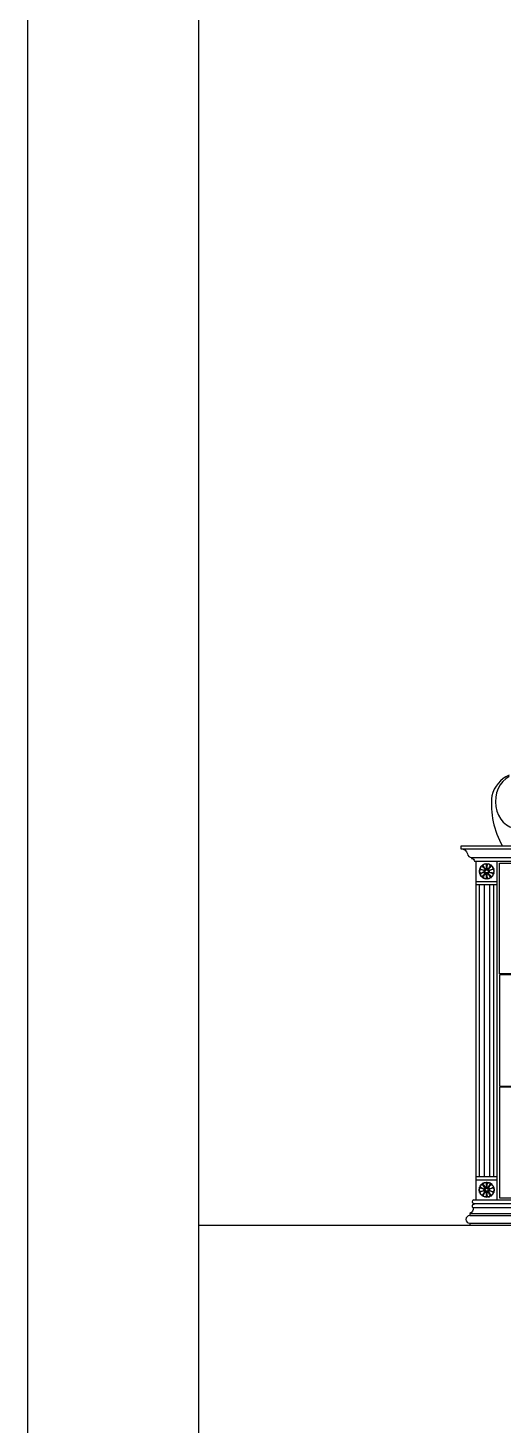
# Model space of a CAD drawing. Header units: inches. Extents: x 6.9 to 49.4, y 11.8 to 36.5.
# Drawn here: x 28.365 to 29.304, y 14.528 to 17.292 of the extents above; entities that cross this region are included whole.
import ezdxf

# ---------------------------------------------------------------- set-up
doc = ezdxf.new("R2010")
doc.units = ezdxf.units.IN
doc.header["$MEASUREMENT"] = 0
for name, color, linetype in [('02', 2, 'Continuous'), ('1', 1, 'Continuous'), ('4', 4, 'Continuous'), ('kadrbm', 4, 'Continuous')]:
    doc.layers.add(name, color=color, linetype=linetype)

# ---------------------------------------------------------------- blocks, each defined once
blk = doc.blocks.new('kadrbm')
at = {"layer": 'kadrbm', "color": 4}
blk.add_lwpolyline([(0, 0), (0, 24.7972), (21, 24.7972), (21, 0), (0, 0)], close=True, dxfattribs=at)
blk.add_lwpolyline([(20.6631, 0.3257), (20.6631, 24.4603), (0.3369, 24.4603), (0.3369, 0.3257), (20.6631, 0.3257)], dxfattribs=at)

msp = doc.modelspace()

# ---------------------------------------------------------------- linework, layer by layer
at = {"layer": '02'}
for p, q in [((29.2207, 15.6684), (30.7207, 15.6684)), ((29.2417, 15.6514), (30.6998, 15.6514)), ((29.2927, 14.9739), (29.2927, 15.6439)), ((29.2507, 15.6039), (29.2927, 15.6039)), ((29.2507, 15.5979), (29.2927, 15.5979)), ((29.2573, 15.0199), (29.2573, 15.5979)), ((29.2673, 15.0199), (29.2673, 15.5979)), ((29.2777, 15.0199), (29.2777, 15.5979)), ((29.2861, 15.0199), (29.2861, 15.5979)), ((29.2507, 15.0199), (29.2927, 15.0199)), ((29.2507, 15.0139), (29.2927, 15.0139)), ((29.2452, 14.9589), (30.6977, 14.9589)), ((29.2462, 14.9669), (30.6967, 14.9669)), ((29.2382, 14.9469), (30.7047, 14.9469)), ((29.2382, 14.9429), (30.7047, 14.9429)), ((29.2382, 14.9279), (30.7047, 14.9279))]:
    msp.add_line(p, q, dxfattribs=at)
for points in [[(29.2862, 15.6289, 0.180604), (29.2848, 15.6293, 0.357474), (29.2809, 15.6349, 0.264527), (29.2805, 15.6364, 0.180604), (29.2792, 15.636, 0.357474), (29.2727, 15.6381, 0.264527), (29.2715, 15.6392, 0.180604), (29.2707, 15.638, 0.357474), (29.2642, 15.636, 0.264527), (29.2626, 15.6361, 0.180604), (29.2626, 15.6347, 0.357474), (29.2585, 15.6292, 0.264527), (29.2572, 15.6284, 0.180604), (29.258, 15.6273, 0.357474), (29.2579, 15.6205, 0.264527), (29.2573, 15.619, 0.180604), (29.2587, 15.6186, 0.357474), (29.2626, 15.613, 0.264527), (29.263, 15.6115, 0.180604), (29.2643, 15.6119, 0.357474), (29.2708, 15.6097, 0.264527), (29.272, 15.6087, 0.180604), (29.2728, 15.6098, 0.357474), (29.2793, 15.6119, 0.264527), (29.2809, 15.6117, 0.180604), (29.2809, 15.6131, 0.357474), (29.285, 15.6186, 0.264527), (29.2863, 15.6194, 0.180604), (29.2855, 15.6206, 0.357474), (29.2856, 15.6274, 0.264527)], [(29.2858, 15.6286, 0.239366), (29.2843, 15.6287, 0.425246), (29.2802, 15.6345, 0.339502), (29.2803, 15.636, 0.239366), (29.2791, 15.6352, 0.425246), (29.2724, 15.6375, 0.339502), (29.2716, 15.6387, 0.239366), (29.2711, 15.6374, 0.425246), (29.2643, 15.6353, 0.339502), (29.263, 15.6358, 0.239366), (29.2633, 15.6344, 0.425246), (29.259, 15.6287, 0.339502), (29.2577, 15.6284, 0.239366), (29.2587, 15.6274, 0.425246), (29.2587, 15.6203, 0.339502), (29.2577, 15.6192, 0.239366), (29.2592, 15.6191, 0.425246), (29.2633, 15.6133, 0.339502), (29.2632, 15.6119, 0.239366), (29.2644, 15.6127, 0.425246), (29.2711, 15.6104, 0.339502), (29.2719, 15.6092, 0.239366), (29.2724, 15.6105, 0.425246), (29.2792, 15.6126, 0.339502), (29.2805, 15.6121, 0.239366), (29.2802, 15.6135, 0.425246), (29.2845, 15.6192, 0.339502), (29.2858, 15.6195, 0.239366), (29.2848, 15.6204, 0.425246), (29.2848, 15.6275, 0.339502)], [(29.2862, 14.989, -0.180604), (29.2848, 14.9886, -0.357474), (29.2809, 14.983, -0.264527), (29.2805, 14.9815, -0.180604), (29.2792, 14.9819, -0.357474), (29.2727, 14.9797, -0.264527), (29.2715, 14.9787, -0.180604), (29.2707, 14.9798, -0.357474), (29.2642, 14.9819, -0.264527), (29.2626, 14.9817, -0.180604), (29.2626, 14.9831, -0.357474), (29.2585, 14.9886, -0.264527), (29.2572, 14.9894, -0.180604), (29.258, 14.9906, -0.357474), (29.2579, 14.9974, -0.264527), (29.2573, 14.9989, -0.180604), (29.2587, 14.9993, -0.357474), (29.2626, 15.0049, -0.264527), (29.263, 15.0064, -0.180604), (29.2643, 15.006, -0.357474), (29.2708, 15.0081, -0.264527), (29.272, 15.0092, -0.180604), (29.2728, 15.008, -0.357474), (29.2793, 15.006, -0.264527), (29.2809, 15.0061, -0.180604), (29.2809, 15.0047, -0.357474), (29.285, 14.9992, -0.264527), (29.2863, 14.9984, -0.180604), (29.2855, 14.9973, -0.357474), (29.2856, 14.9905, -0.264527)], [(29.2858, 14.9892, -0.239366), (29.2843, 14.9891, -0.425246), (29.2802, 14.9833, -0.339502), (29.2803, 14.9819, -0.239366), (29.2791, 14.9827, -0.425246), (29.2724, 14.9804, -0.339502), (29.2716, 14.9792, -0.239366), (29.2711, 14.9805, -0.425246), (29.2643, 14.9826, -0.339502), (29.263, 14.9821, -0.239366), (29.2633, 14.9835, -0.425246), (29.259, 14.9892, -0.339502), (29.2577, 14.9895, -0.239366), (29.2587, 14.9904, -0.425246), (29.2587, 14.9975, -0.339502), (29.2577, 14.9986, -0.239366), (29.2592, 14.9987, -0.425246), (29.2633, 15.0045, -0.339502), (29.2632, 15.006, -0.239366), (29.2644, 15.0052, -0.425246), (29.2711, 15.0075, -0.339502), (29.2719, 15.0087, -0.239366), (29.2724, 15.0074, -0.425246), (29.2792, 15.0053, -0.339502), (29.2805, 15.0058, -0.239366), (29.2802, 15.0044, -0.425246), (29.2845, 14.9987, -0.339502), (29.2858, 14.9984, -0.239366), (29.2848, 14.9974, -0.425246), (29.2848, 14.9903, -0.339502)]]:
    msp.add_lwpolyline(points, format="xyb", close=True, dxfattribs=at)
for points in [[(29.2693, 15.6257), (29.2677, 15.6269, 0.1255), (29.266, 15.6258, 0.1255), (29.2668, 15.6239), (29.2688, 15.6239)], [(29.2668, 15.6239, 0.1255), (29.266, 15.6221, 0.1255), (29.2677, 15.621), (29.2693, 15.6222)], [(29.2702, 15.6287, 0.1255), (29.2682, 15.6288, 0.1255), (29.2677, 15.6269)], [(29.2677, 15.621, 0.1255), (29.2682, 15.6191, 0.1255), (29.2702, 15.6192), (29.2708, 15.6211)], [(29.2727, 15.6268), (29.2733, 15.6287, 0.1255), (29.2717, 15.6299, 0.1255), (29.2702, 15.6287), (29.2708, 15.6268)], [(29.2702, 15.6192, 0.1255), (29.2717, 15.6179, 0.1255), (29.2733, 15.6192)], [(29.2727, 15.6211), (29.2733, 15.6192, 0.1255), (29.2753, 15.6191, 0.1255), (29.2758, 15.621)], [(29.2742, 15.6257), (29.2758, 15.6269, 0.1255), (29.2753, 15.6288, 0.1255), (29.2733, 15.6287)], [(29.2742, 15.6222), (29.2758, 15.621, 0.1255), (29.2774, 15.6221, 0.1255), (29.2767, 15.6239)], [(29.2747, 15.6239), (29.2767, 15.6239, 0.1255), (29.2774, 15.6258, 0.1255), (29.2758, 15.6269)], [(29.2688, 14.9939), (29.2668, 14.9939, -0.1255), (29.266, 14.9958, -0.1255), (29.2677, 14.9969), (29.2693, 14.9957)], [(29.2677, 14.991, -0.1255), (29.266, 14.9921, -0.1255), (29.2668, 14.9939)], [(29.2677, 14.9969, -0.1255), (29.2682, 14.9988, -0.1255), (29.2702, 14.9987)], [(29.2708, 14.9911), (29.2702, 14.9892, -0.1255), (29.2682, 14.9891, -0.1255), (29.2677, 14.991), (29.2693, 14.9922)], [(29.2708, 14.9968), (29.2702, 14.9987, -0.1255), (29.2717, 14.9999, -0.1255), (29.2733, 14.9987), (29.2727, 14.9968)], [(29.2733, 14.9892, -0.1255), (29.2717, 14.9879, -0.1255), (29.2702, 14.9892)], [(29.2758, 14.991, -0.1255), (29.2753, 14.9891, -0.1255), (29.2733, 14.9892), (29.2727, 14.9911)], [(29.2733, 14.9987, -0.1255), (29.2753, 14.9988, -0.1255), (29.2758, 14.9969), (29.2742, 14.9957)], [(29.2747, 14.9939), (29.2767, 14.9939, -0.1255), (29.2774, 14.9921, -0.1255), (29.2758, 14.991), (29.2742, 14.9922)], [(29.2758, 14.9969, -0.1255), (29.2774, 14.9958, -0.1255), (29.2767, 14.9939)]]:
    msp.add_lwpolyline(points, format="xyb", dxfattribs=at)
for points in [[(29.2967, 15.4209), (29.2967, 15.6399), (29.6347, 15.6399), (29.6347, 15.4209)], [(29.6347, 15.1989), (29.6347, 15.4189), (29.2967, 15.4189), (29.2967, 15.1989)], [(29.2967, 15.1969), (29.2967, 14.9779), (29.6347, 14.9779), (29.6347, 15.1969)]]:
    msp.add_lwpolyline(points, close=True, dxfattribs=at)
for centre in [(29.2717, 15.6239), (29.2717, 14.9939)]:
    msp.add_circle(centre, 0.003, dxfattribs=at)
for centre, radius, start, end in [((29.34, 15.7597), 0.0596, 113.8048, 166.7085), ((29.4453, 15.7556), 0.1643, 173.7566, 209.7895), ((29.2575, 15.6371), 0.0166, 271.5482, 301.6834), ((29.239, 15.516), 0.1129, 76.1226, 80.3077), ((29.2679, 15.643), 0.0166, 235.5482, 265.6834), ((29.3087, 15.5173), 0.1129, 112.1226, 116.3077), ((29.1818, 15.5559), 0.1129, 40.1226, 44.3077), ((29.2525, 15.6262), 0.0166, 307.5482, 337.6834), ((29.2798, 15.6416), 0.0166, 199.5482, 229.6834), ((29.3643, 15.5594), 0.1129, 148.1226, 152.3077), ((29.159, 15.6217), 0.1129, 4.1226, 8.3077), ((29.2548, 15.6144), 0.0166, 343.5482, 13.6834), ((29.3845, 15.6261), 0.1129, 184.1226, 188.3077), ((29.2887, 15.6334), 0.0166, 163.5482, 193.6834), ((29.2636, 15.6063), 0.0166, 19.5482, 49.6834), ((29.1792, 15.6884), 0.1129, 328.1226, 332.3077), ((29.3617, 15.692), 0.1129, 220.1226, 224.3077), ((29.291, 15.6217), 0.0166, 127.5482, 157.6834), ((29.2756, 15.6049), 0.0166, 55.5482, 85.6834), ((29.2348, 15.7305), 0.1129, 292.1226, 296.3077), ((29.286, 15.6108), 0.0166, 91.5482, 121.6834), ((29.3045, 15.7319), 0.1129, 256.1226, 260.3077), ((29.2548, 15.0034), 0.0166, 346.3166, 16.4518), ((29.3845, 14.9917), 0.1129, 171.6923, 175.8774), ((29.2575, 14.9808), 0.0166, 58.3166, 88.4518), ((29.239, 15.1019), 0.1129, 279.6923, 283.8774), ((29.2679, 14.9749), 0.0166, 94.3166, 124.4518), ((29.3087, 15.1005), 0.1129, 243.6923, 247.8774), ((29.2525, 14.9917), 0.0166, 22.3166, 52.4518), ((29.1818, 15.062), 0.1129, 315.6923, 319.8774), ((29.2798, 14.9763), 0.0166, 130.3166, 160.4518), ((29.3643, 15.0584), 0.1129, 207.6923, 211.8774), ((29.159, 14.9961), 0.1129, 351.6923, 355.8774), ((29.2887, 14.9844), 0.0166, 166.3166, 196.4518), ((29.2636, 15.0116), 0.0166, 310.3166, 340.4518), ((29.1792, 14.9294), 0.1129, 27.6923, 31.8774), ((29.3617, 14.9259), 0.1129, 135.6923, 139.8774), ((29.291, 14.9962), 0.0166, 202.3166, 232.4518), ((29.2756, 15.013), 0.0166, 274.3166, 304.4518), ((29.286, 15.0071), 0.0166, 238.3166, 268.4518), ((29.2348, 14.8873), 0.1129, 63.6923, 67.8774), ((29.3045, 14.886), 0.1129, 99.6923, 103.8774)]:
    msp.add_arc(centre, radius, start, end, dxfattribs=at)
msp.add_ellipse((29.3324, 15.7618), major_axis=(0, 0.0532), ratio=0.816311, start_param=0.379924, end_param=5.888562, dxfattribs=at)
at = {"layer": '1'}
msp.add_line((28.702, 14.9239), (49.0282, 14.9239), dxfattribs=at)
at = {"layer": '4'}
for p, q in [((29.2507, 14.9739), (29.2507, 15.6439)), ((29.2462, 14.9739), (30.6967, 14.9739))]:
    msp.add_line(p, q, dxfattribs=at)
for points in [[(30.7207, 15.6739), (29.2207, 15.6739), (29.2207, 15.6684, -0.367114), (29.2335, 15.6586, 0.374451), (29.2417, 15.6514), (29.2417, 15.6494, -0.399943), (29.2477, 15.6439), (30.6937, 15.6439)], [(29.2462, 14.9739, 1), (29.2462, 14.9669, -1), (29.2462, 14.9649, 0.980432), (29.2452, 14.9589, -0.353813), (29.2382, 14.9469), (29.2382, 14.9429, 1), (29.2382, 14.9279), (29.2382, 14.9239), (29.2472, 14.9239)]]:
    msp.add_lwpolyline(points, format="xyb", dxfattribs=at)

# ---------------------------------------------------------------- block references
at = {"layer": 'kadrbm'}
msp.add_blockref('kadrbm', (28.3651, 11.7523), dxfattribs=at)

doc.saveas('drawing.dxf')
